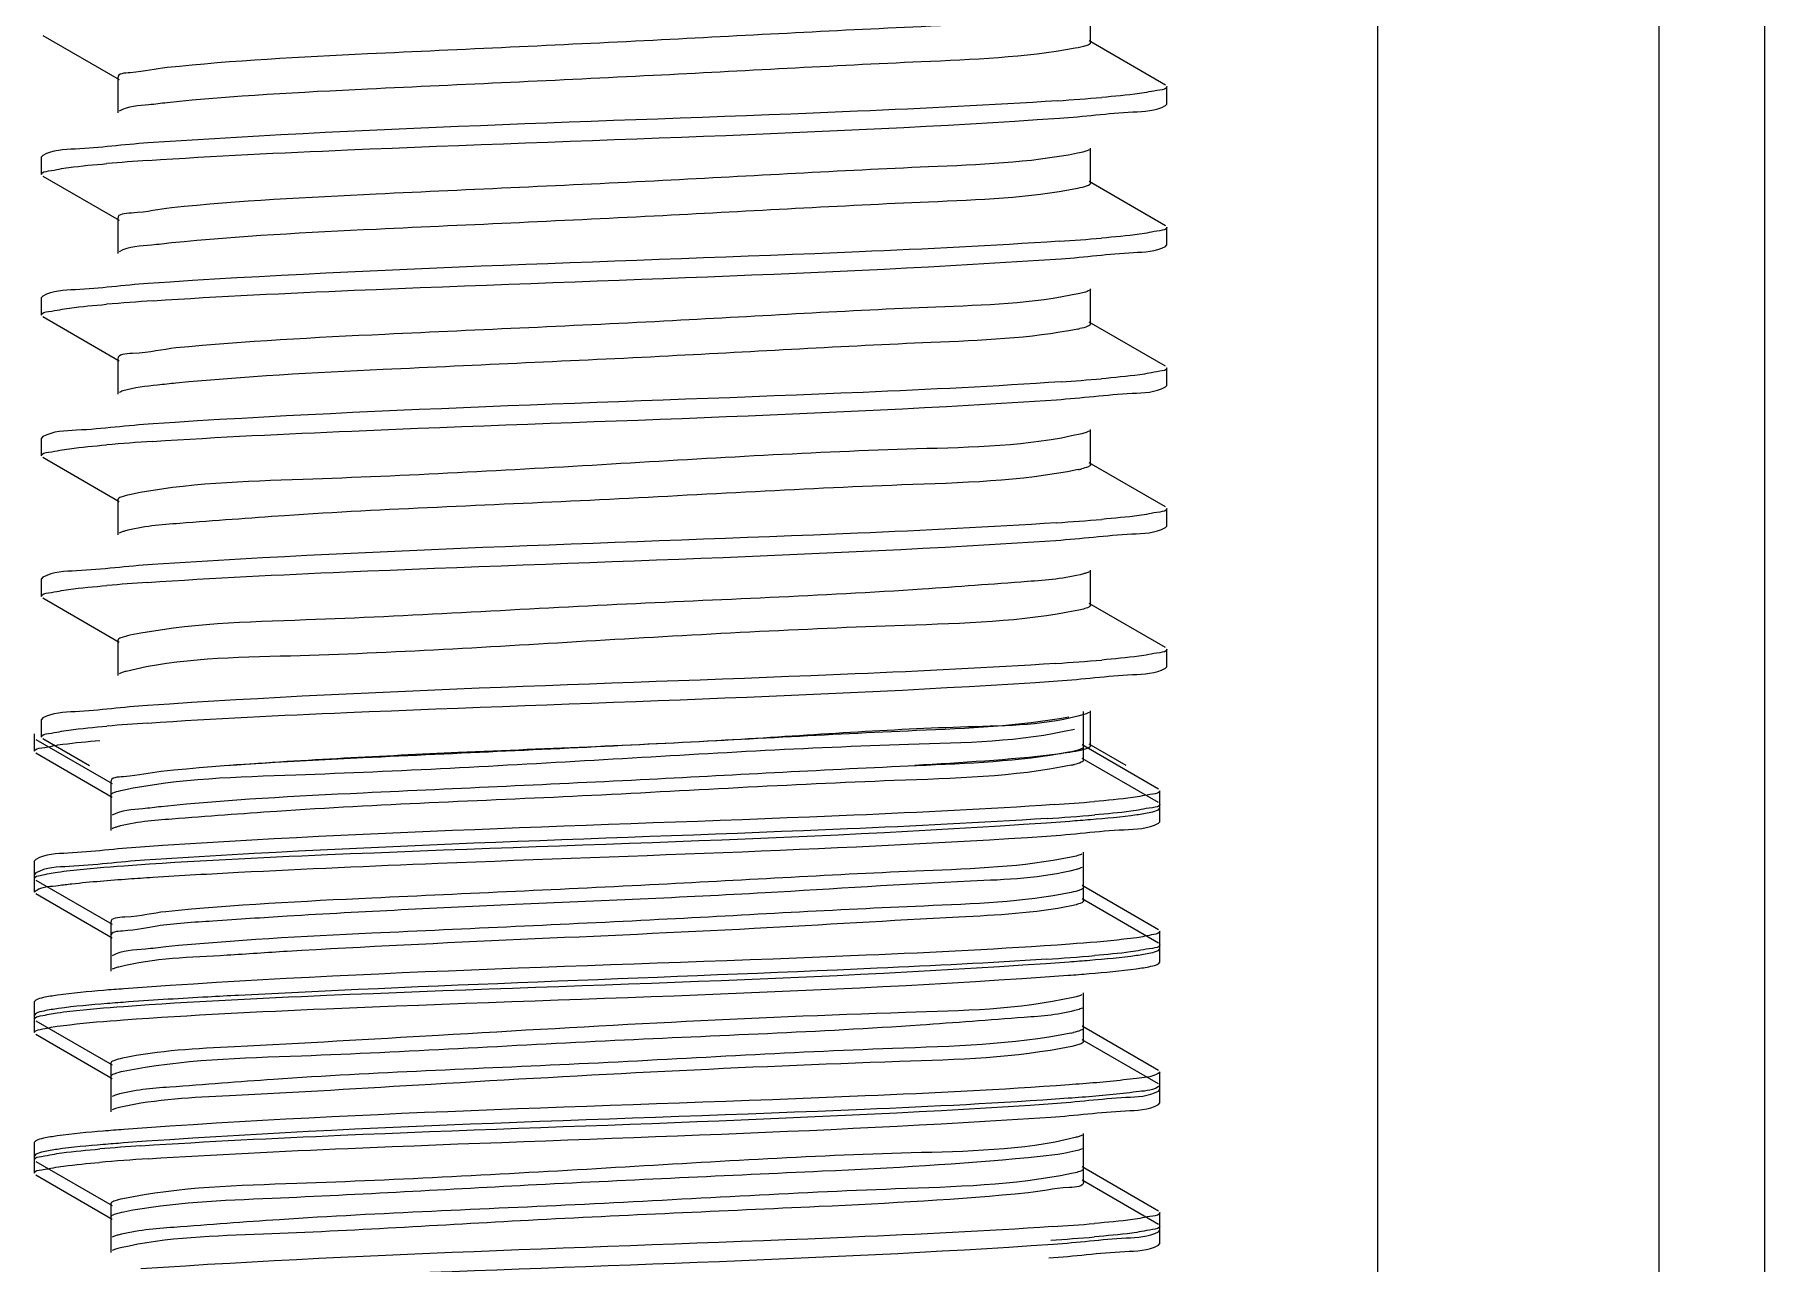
# Model space of a CAD drawing. Extents: x 27938 to 1042331, y -235042 to 1535213.
# Drawn here: x 701828.9 to 702121.8, y 769412.2 to 769620.3 of the extents above; entities that cross this region are included whole.
import ezdxf

# ---------------------------------------------------------------- set-up
doc = ezdxf.new("R2010")
doc.units = 0
doc.header["$LTSCALE"] = 1000
doc.header["$MEASUREMENT"] = 0

msp = doc.modelspace()

# ---------------------------------------------------------------- linework, layer by layer
at = {"linetype": 'Continuous'}
for p, q in [((702056.27, 770483.4), (702056.27, 765742.38)), ((702103.9, 770483.4), (702103.9, 765742.38)), ((702121.76, 770483.4), (702121.76, 765742.38)), ((702007.67, 769618.9), (702007.67, 769624.86)), ((701830.28, 769620.13), (701843.2, 769612.65)), ((702020.33, 769611.72), (702007.41, 769619.21)), ((701842.94, 769612.95), (701842.94, 769607)), ((702020.56, 769608.49), (702020.56, 769611.46)), ((702020.56, 769608.49), (702020.56, 769611.46)), ((702020.33, 769608.23), (702020.56, 769608.49)), ((702007.67, 769595.09), (702007.67, 769601.04)), ((701830.28, 769599.82), (701830.05, 769599.56)), ((701830.05, 769596.58), (701830.05, 769599.56)), ((701830.05, 769596.58), (701830.05, 769599.56)), ((701830.28, 769596.32), (701843.2, 769588.84)), ((702020.33, 769587.91), (702007.41, 769595.39)), ((701842.94, 769589.14), (701842.94, 769583.18)), ((702020.56, 769584.67), (702020.56, 769587.65)), ((702020.56, 769584.67), (702020.56, 769587.65)), ((702020.33, 769584.41), (702020.56, 769584.67)), ((701830.28, 769576), (701830.05, 769575.74)), ((701830.05, 769572.77), (701830.05, 769575.74)), ((701830.05, 769572.77), (701830.05, 769575.74)), ((702007.67, 769571.28), (702007.67, 769577.23)), ((701830.28, 769572.51), (701843.2, 769565.02)), ((702020.33, 769564.1), (702007.41, 769571.58)), ((701842.94, 769565.33), (701842.94, 769559.37)), ((702020.56, 769560.86), (702020.56, 769563.84)), ((702020.56, 769560.86), (702020.56, 769563.84)), ((702020.33, 769560.6), (702020.56, 769560.86)), ((701830.28, 769552.19), (701830.05, 769551.93)), ((701830.05, 769548.95), (701830.05, 769551.93)), ((701830.05, 769548.95), (701830.05, 769551.93)), ((702007.67, 769547.47), (702007.67, 769553.42)), ((701830.28, 769548.69), (701843.2, 769541.21)), ((702020.33, 769540.28), (702007.41, 769547.77)), ((701842.94, 769541.51), (701842.94, 769535.56)), ((702020.56, 769537.05), (702020.56, 769540.02)), ((702020.56, 769537.05), (702020.56, 769540.02)), ((702020.33, 769536.79), (702020.56, 769537.05)), ((701830.28, 769528.38), (701830.05, 769528.12)), ((701830.05, 769525.14), (701830.05, 769528.12)), ((701830.05, 769525.14), (701830.05, 769528.12)), ((702007.67, 769523.65), (702007.67, 769529.61)), ((701830.28, 769524.88), (701843.2, 769517.4)), ((702006.46, 769523), (702005.65, 769522.81)), ((702020.33, 769516.47), (702007.41, 769523.95)), ((701842.94, 769517.7), (701842.94, 769511.75)), ((702020.56, 769513.23), (702020.56, 769516.21)), ((702020.33, 769512.97), (702020.56, 769513.23)), ((701830.28, 769504.57), (701830.05, 769504.3)), ((701830.05, 769501.33), (701830.05, 769504.3)), ((701830.05, 769501.33), (701830.05, 769504.3)), ((702006.48, 769499.7), (702006.48, 769505.65)), ((702007.67, 769499.84), (702007.67, 769505.79)), ((701828.86, 769498.91), (701828.86, 769501.88)), ((701828.86, 769498.91), (701828.86, 769501.88)), ((702006.48, 769497.42), (702006.48, 769503.37)), ((701829.09, 769500.92), (701842.01, 769493.44)), ((701829.09, 769498.64), (701842.01, 769491.16)), ((701830.28, 769501.07), (701838.15, 769496.51)), ((702006.73, 769499.27), (702005.67, 769499)), ((702019.14, 769492.52), (702006.22, 769500)), ((702013.68, 769496.51), (702007.41, 769500.14)), ((702019.14, 769490.24), (702006.22, 769497.72)), ((701841.75, 769493.74), (701841.75, 769487.79)), ((701841.75, 769491.46), (701841.75, 769485.51)), ((702019.37, 769489.28), (702019.37, 769492.25)), ((702019.37, 769487), (702019.37, 769489.98)), ((702019.37, 769487), (702019.37, 769489.98)), ((702019.14, 769489.02), (702019.37, 769489.28)), ((702019.14, 769486.74), (702019.37, 769487)), ((702006.48, 769475.88), (702006.48, 769481.84)), ((701829.09, 769480.61), (701828.86, 769480.35)), ((701828.86, 769477.37), (701828.86, 769480.35)), ((701828.86, 769477.37), (701828.86, 769480.35)), ((701829.09, 769478.33), (701828.86, 769478.07)), ((701828.86, 769475.09), (701828.86, 769478.07)), ((701828.86, 769475.09), (701828.86, 769478.07)), ((702006.48, 769473.6), (702006.48, 769479.56)), ((701829.09, 769477.11), (701842.01, 769469.63)), ((702019.14, 769468.7), (702006.22, 769476.18)), ((701829.09, 769474.83), (701842.01, 769467.35)), ((702005.23, 769472.94), (702004.45, 769472.76)), ((702019.14, 769466.42), (702006.22, 769473.91)), ((701841.75, 769469.93), (701841.75, 769463.98)), ((701841.75, 769467.65), (701841.75, 769461.7)), ((702019.37, 769465.47), (702019.37, 769468.44)), ((702019.37, 769465.47), (702019.37, 769468.44)), ((702019.37, 769463.19), (702019.37, 769466.16)), ((702019.37, 769463.19), (702019.37, 769466.16)), ((702019.14, 769465.2), (702019.37, 769465.47)), ((702019.14, 769462.93), (702019.37, 769463.19)), ((702006.48, 769452.07), (702006.48, 769458.02)), ((701829.09, 769456.8), (701828.86, 769456.54)), ((701828.86, 769453.56), (701828.86, 769456.54)), ((701828.86, 769453.56), (701828.86, 769456.54)), ((701829.09, 769454.52), (701828.86, 769454.26)), ((702006.48, 769449.79), (702006.48, 769455.74)), ((701828.86, 769451.28), (701828.86, 769454.26)), ((701828.86, 769451.28), (701828.86, 769454.26)), ((701829.09, 769453.3), (701842.01, 769445.82)), ((702019.14, 769444.89), (702006.22, 769452.37)), ((701829.09, 769451.02), (701842.01, 769443.54)), ((702005.5, 769449.21), (702004.48, 769448.96)), ((702019.14, 769442.61), (702006.22, 769450.09)), ((701841.75, 769446.12), (701841.75, 769440.16)), ((701841.75, 769443.84), (701841.75, 769437.89)), ((702019.37, 769441.65), (702019.37, 769444.63)), ((702019.37, 769441.65), (702019.37, 769444.63)), ((702019.14, 769441.39), (702019.37, 769441.65)), ((702019.37, 769439.37), (702019.37, 769442.35)), ((702019.37, 769439.37), (702019.37, 769442.35)), ((702019.14, 769439.11), (702019.37, 769439.37)), ((702006.48, 769428.26), (702006.48, 769434.21)), ((701829.09, 769432.98), (701828.86, 769432.72)), ((701828.86, 769429.75), (701828.86, 769432.72)), ((701828.86, 769429.75), (701828.86, 769432.72)), ((702006.48, 769425.98), (702006.48, 769431.93)), ((701829.09, 769430.7), (701828.86, 769430.44)), ((701828.86, 769427.47), (701828.86, 769430.44)), ((701828.86, 769427.47), (701828.86, 769430.44)), ((701829.09, 769429.49), (701842.01, 769422)), ((702019.14, 769421.08), (702006.22, 769428.56)), ((701829.09, 769427.21), (701842.01, 769419.72)), ((702005.07, 769427.56), (702004.42, 769427.41)), ((702019.14, 769418.8), (702006.22, 769426.28)), ((701841.75, 769422.3), (701841.75, 769416.35)), ((701841.75, 769420.03), (701841.75, 769414.07)), ((702019.37, 769417.84), (702019.37, 769420.82)), ((702019.14, 769417.58), (702019.37, 769417.84)), ((702019.37, 769415.56), (702019.37, 769418.54)), ((702019.37, 769415.56), (702019.37, 769418.54)), ((702019.14, 769415.3), (702019.37, 769415.56))]:
    msp.add_line(p, q, dxfattribs=at)
for centre, radius, start, end in [((701974.64, 770024.76), 416.6, 273.7824, 274.8062), ((701875.45, 769189.68), 410.18, 93.8281, 94.8033), ((701974.97, 769996.79), 412.43, 273.8103, 274.8058), ((701876.55, 769152.1), 423.99, 93.7358, 94.8048), ((702001.49, 769590.29), 20.28, 281.4289, 282.338), ((701975.32, 769968.69), 408.13, 273.8417, 274.8037), ((701876.44, 769129.69), 422.59, 93.7444, 94.8051), ((702002.13, 769563.52), 17.26, 281.5727, 283.5086), ((701974.35, 769957.05), 420.34, 273.7577, 274.8062), ((701875.33, 769119.82), 408.6, 93.8386, 94.8036), ((701974.22, 769934.88), 421.99, 273.7478, 274.8056), ((701875.43, 769094.75), 409.86, 93.8302, 94.8034), ((702000.86, 769513.86), 17.65, 281.5584, 283.3366), ((701974.14, 769897.03), 408.05, 273.842, 274.8039), ((701972.55, 769914.82), 428.18, 273.7147, 274.7998), ((701972.41, 769892.72), 429.9, 273.7049, 274.7979), ((702000.51, 769470.14), 19.31, 281.4817, 282.6766), ((701874.26, 769022.85), 410.18, 93.8281, 94.8033), ((701875.89, 769000.02), 430.8, 93.6991, 94.7988), ((701973.38, 769832.84), 417.61, 273.7817, 274.8013), ((701973.81, 769829.62), 412.1, 273.8126, 274.8057)]:
    msp.add_arc(centre, radius, start, end, dxfattribs=at)
for points, knots in [([(702005.07, 769623.9), (701996.49, 769622.32), (701972.53, 769621.41), (701932.64, 769619.14), (701890.04, 769617.25), (701862.58, 769615.86), (701851.29, 769614.67)], [0, 0, 0, 0, 0.169916, 0.464788, 0.779028, 1, 1, 1, 1]), ([(702007.66, 769618.9), (702007.66, 769618.63), (702006.47, 769618.24), (702005.72, 769618.07), (702005.07, 769617.95)], [0, 0, 0, 0, 0.287813, 1, 1, 1, 1]), ([(702005.07, 769617.95), (701996.49, 769616.36), (701972.53, 769615.46), (701932.64, 769613.18), (701890.04, 769611.3), (701862.58, 769609.9), (701851.29, 769608.72)], [0, 0, 0, 0, 0.169916, 0.464788, 0.779028, 1, 1, 1, 1]), ([(701851.29, 769614.67), (701849.2, 769614.45), (701847.23, 769613.83), (701842.94, 769613.71), (701842.94, 769612.95)], [0, 0, 0, 0, 0.733736, 1, 1, 1, 1]), ([(702020.56, 769611.46), (702020.56, 769611.03), (702018.25, 769610.74), (702017.09, 769610.43), (702015.93, 769610.28)], [0, 0, 0, 0, 0.271384, 1, 1, 1, 1]), ([(701851.29, 769608.72), (701850.27, 769608.61), (701847.59, 769608.22), (701844.69, 769608.16), (701843.2, 769607.3)], [0, 0, 0, 0, 0.373853, 1, 1, 1, 1]), ([(702002.12, 769609.07), (701990.83, 769608.3), (701939.47, 769605.84), (701888.05, 769604.64), (701848.05, 769601.92)], [0, 0, 0, 0, 0.220263, 1, 1, 1, 1]), ([(702002.38, 769606.11), (702006.54, 769606.39), (702012.36, 769607.19), (702018.71, 769607.3), (702020.33, 769608.23)], [0, 0, 0, 0, 0.690508, 1, 1, 1, 1]), ([(701848.07, 769598.95), (701859.32, 769599.71), (701910.76, 769602.19), (701962.26, 769603.39), (702002.38, 769606.11)], [0, 0, 0, 0, 0.219081, 1, 1, 1, 1]), ([(701848.05, 769601.92), (701843.94, 769601.64), (701838.17, 769600.85), (701831.88, 769600.74), (701830.28, 769599.82)], [0, 0, 0, 0, 0.690323, 1, 1, 1, 1]), ([(702005.46, 769600.17), (701997.18, 769598.51), (701973.61, 769597.71), (701934.1, 769595.36), (701891.32, 769593.52), (701863.56, 769592.1), (701852.03, 769590.94)], [0, 0, 0, 0, 0.164798, 0.457724, 0.773903, 1, 1, 1, 1]), ([(702007.4, 769600.74), (702007.18, 769600.61), (702006.53, 769600.4), (702005.87, 769600.25), (702005.46, 769600.17)], [0, 0, 0, 0, 0.388853, 1, 1, 1, 1]), ([(701830.05, 769596.58), (701830.05, 769597.01), (701832.34, 769597.3), (701833.5, 769597.61), (701834.66, 769597.76)], [0, 0, 0, 0, 0.271489, 1, 1, 1, 1]), ([(702007.66, 769595.09), (702007.66, 769594.86), (702006.67, 769594.47), (702006.02, 769594.32), (702005.46, 769594.21)], [0, 0, 0, 0, 0.292777, 1, 1, 1, 1]), ([(702005.46, 769594.21), (701997.18, 769592.55), (701973.61, 769591.76), (701934.1, 769589.41), (701891.32, 769587.56), (701863.56, 769586.14), (701852.03, 769584.98)], [0, 0, 0, 0, 0.164798, 0.457724, 0.773903, 1, 1, 1, 1]), ([(701852.03, 769590.94), (701849.76, 769590.71), (701847.63, 769590.02), (701842.94, 769589.96), (701842.95, 769589.14)], [0, 0, 0, 0, 0.734506, 1, 1, 1, 1]), ([(702020.56, 769587.65), (702020.56, 769587.22), (702018.28, 769586.93), (702017.12, 769586.62), (702015.97, 769586.47)], [0, 0, 0, 0, 0.271538, 1, 1, 1, 1]), ([(701852.03, 769584.98), (701850.91, 769584.87), (701848, 769584.45), (701844.82, 769584.42), (701843.2, 769583.49)], [0, 0, 0, 0, 0.375724, 1, 1, 1, 1]), ([(702002.38, 769585.27), (701991.1, 769584.51), (701939.66, 769582.03), (701888.16, 769580.84), (701848.07, 769578.11)], [0, 0, 0, 0, 0.219643, 1, 1, 1, 1]), ([(702002.66, 769582.31), (702006.75, 769582.59), (702012.49, 769583.38), (702018.73, 769583.5), (702020.33, 769584.41)], [0, 0, 0, 0, 0.690201, 1, 1, 1, 1]), ([(701848.92, 769575.19), (701860.26, 769575.95), (701911.5, 769578.4), (701962.81, 769579.6), (702002.66, 769582.31)], [0, 0, 0, 0, 0.221375, 1, 1, 1, 1]), ([(701848.07, 769578.11), (701843.95, 769577.83), (701838.18, 769577.03), (701831.89, 769576.93), (701830.28, 769576)], [0, 0, 0, 0, 0.690341, 1, 1, 1, 1]), ([(702005.83, 769576.43), (701997.86, 769574.68), (701974.67, 769574.03), (701935.55, 769571.58), (701892.61, 769569.78), (701864.56, 769568.34), (701852.8, 769567.2)], [0, 0, 0, 0, 0.159658, 0.450626, 0.768754, 1, 1, 1, 1]), ([(702007.4, 769576.93), (702007.21, 769576.82), (702006.69, 769576.63), (702006.15, 769576.5), (702005.83, 769576.43)], [0, 0, 0, 0, 0.39781, 1, 1, 1, 1]), ([(701830.05, 769572.77), (701830.05, 769573.21), (701832.41, 769573.49), (701833.59, 769573.81), (701834.78, 769573.97)], [0, 0, 0, 0, 0.271035, 1, 1, 1, 1]), ([(702005.51, 769570.41), (701997.36, 769568.76), (701974.08, 769567.98), (701934.94, 769565.63), (701892.27, 769563.81), (701864.46, 769562.38), (701852.8, 769561.25)], [0, 0, 0, 0, 0.163103, 0.454144, 0.77037, 1, 1, 1, 1]), ([(702007.66, 769571.28), (702007.66, 769571.08), (702006.86, 769570.71), (702006.3, 769570.58), (702005.83, 769570.48)], [0, 0, 0, 0, 0.298854, 1, 1, 1, 1]), ([(701852.8, 769567.2), (701850.34, 769566.96), (701848.04, 769566.2), (701842.94, 769566.22), (701842.95, 769565.33)], [0, 0, 0, 0, 0.735116, 1, 1, 1, 1]), ([(702020.56, 769563.84), (702020.56, 769563.41), (702018.28, 769563.12), (702017.13, 769562.81), (702015.98, 769562.66)], [0, 0, 0, 0, 0.271601, 1, 1, 1, 1]), ([(701843.82, 769559.93), (701843.7, 769559.89), (701843.49, 769559.82), (701843.29, 769559.72), (701843.2, 769559.67)], [0, 0, 0, 0, 0.563324, 1, 1, 1, 1]), ([(701852.8, 769561.25), (701851.76, 769561.14), (701848.76, 769560.8), (701845.71, 769560.52), (701843.82, 769559.93)], [0, 0, 0, 0, 0.345444, 1, 1, 1, 1]), ([(702002.66, 769561.48), (701991.5, 769560.71), (701940.25, 769558.24), (701888.95, 769557.02), (701848.92, 769554.36)], [0, 0, 0, 0, 0.2181, 1, 1, 1, 1]), ([(702001.89, 769558.45), (702006.16, 769558.73), (702012.14, 769559.56), (702018.67, 769559.65), (702020.33, 769560.6)], [0, 0, 0, 0, 0.690998, 1, 1, 1, 1]), ([(701848.84, 769551.38), (701860.07, 769552.12), (701911.09, 769554.57), (701962.17, 769555.79), (702001.89, 769558.45)], [0, 0, 0, 0, 0.220392, 1, 1, 1, 1]), ([(701848.92, 769554.36), (701844.6, 769554.07), (701838.56, 769553.23), (701831.96, 769553.15), (701830.28, 769552.19)], [0, 0, 0, 0, 0.691204, 1, 1, 1, 1]), ([(702006.16, 769552.69), (701997.06, 769550.49), (701970.18, 769550.18), (701926.37, 769547.45), (701882.01, 769545), (701854.58, 769544.37), (701844.95, 769542.35)], [0, 0, 0, 0, 0.173919, 0.493974, 0.817428, 1, 1, 1, 1]), ([(702007.4, 769553.12), (702007.25, 769553.03), (702006.84, 769552.87), (702006.41, 769552.75), (702006.16, 769552.69)], [0, 0, 0, 0, 0.408003, 1, 1, 1, 1]), ([(701830.05, 769548.95), (701830.05, 769549.4), (701832.4, 769549.68), (701833.58, 769550), (701834.76, 769550.15)], [0, 0, 0, 0, 0.271101, 1, 1, 1, 1]), ([(702005.59, 769546.61), (701995.79, 769544.59), (701967.98, 769543.99), (701923.31, 769541.18), (701882.44, 769539.75), (701856.25, 769537.69), (701847.11, 769537.03), (701844.08, 769536.19)], [0, 0, 0, 0, 0.185394, 0.511906, 0.831666, 0.941677, 1, 1, 1, 1]), ([(702007.66, 769547.47), (702007.66, 769547.29), (702007.03, 769546.95), (702006.54, 769546.83), (702006.16, 769546.74)], [0, 0, 0, 0, 0.306365, 1, 1, 1, 1]), ([(701844.95, 769542.35), (701844.44, 769542.24), (701843.84, 769542.11), (701842.95, 769541.73), (701842.95, 769541.51)], [0, 0, 0, 0, 0.705027, 1, 1, 1, 1]), ([(702020.56, 769540.02), (702020.56, 769539.59), (702018.23, 769539.3), (702017.06, 769538.98), (702015.89, 769538.83)], [0, 0, 0, 0, 0.271246, 1, 1, 1, 1]), ([(702001.89, 769537.61), (701990.68, 769536.86), (701939.67, 769534.41), (701888.59, 769533.19), (701848.84, 769530.54)], [0, 0, 0, 0, 0.219978, 1, 1, 1, 1]), ([(702001.8, 769534.63), (702006.09, 769534.91), (702012.1, 769535.75), (702018.66, 769535.83), (702020.33, 769536.79)], [0, 0, 0, 0, 0.691085, 1, 1, 1, 1]), ([(701844.08, 769536.19), (701843.91, 769536.14), (701843.61, 769536.05), (701843.32, 769535.93), (701843.2, 769535.86)], [0, 0, 0, 0, 0.577171, 1, 1, 1, 1]), ([(701847.97, 769527.5), (701859.15, 769528.27), (701910.43, 769530.74), (701961.76, 769531.96), (702001.8, 769534.63)], [0, 0, 0, 0, 0.218278, 1, 1, 1, 1]), ([(701848.84, 769530.54), (701844.54, 769530.25), (701838.52, 769529.42), (701831.95, 769529.34), (701830.28, 769528.38)], [0, 0, 0, 0, 0.691128, 1, 1, 1, 1]), ([(702006.46, 769528.96), (702003.38, 769528.13), (701994.2, 769527.46), (701967.95, 769525.42), (701927.09, 769523.97), (701882.5, 769521.17), (701854.76, 769520.57), (701845, 769518.55)], [0, 0, 0, 0, 0.059025, 0.169477, 0.489312, 0.815208, 1, 1, 1, 1]), ([(702007.4, 769529.3), (702007.28, 769529.23), (702006.97, 769529.1), (702006.65, 769529.01), (702006.46, 769528.96)], [0, 0, 0, 0, 0.419644, 1, 1, 1, 1]), ([(701830.05, 769525.14), (701830.05, 769525.57), (701832.33, 769525.86), (701833.48, 769526.17), (701834.63, 769526.32)], [0, 0, 0, 0, 0.271575, 1, 1, 1, 1]), ([(702005.65, 769522.81), (701995.99, 769520.8), (701968.49, 769520.16), (701924.04, 769517.72), (701880.26, 769514.94), (701853.41, 769514.7), (701844.37, 769512.45)], [0, 0, 0, 0, 0.183095, 0.50716, 0.827184, 1, 1, 1, 1]), ([(702007.66, 769523.65), (702007.66, 769523.51), (702007.17, 769523.19), (702006.77, 769523.09), (702006.46, 769523)], [0, 0, 0, 0, 0.315715, 1, 1, 1, 1]), ([(701845, 769518.55), (701844.48, 769518.44), (701843.86, 769518.3), (701842.95, 769517.92), (701842.95, 769517.7)], [0, 0, 0, 0, 0.705588, 1, 1, 1, 1]), ([(702020.56, 769516.21), (702020.56, 769515.77), (702018.22, 769515.49), (702017.04, 769515.17), (702015.86, 769515.02)], [0, 0, 0, 0, 0.271149, 1, 1, 1, 1]), ([(702001.8, 769513.79), (701990.48, 769513.04), (701939.2, 769510.58), (701887.86, 769509.39), (701847.97, 769506.67)], [0, 0, 0, 0, 0.221088, 1, 1, 1, 1]), ([(701844.37, 769512.45), (701844.14, 769512.4), (701843.74, 769512.28), (701843.35, 769512.13), (701843.21, 769512.05)], [0, 0, 0, 0, 0.589215, 1, 1, 1, 1]), ([(701848.05, 769503.7), (701859.27, 769504.46), (701910.63, 769506.93), (701962.04, 769508.14), (702002.12, 769510.84)], [0, 0, 0, 0, 0.218769, 1, 1, 1, 1]), ([(702002.12, 769510.84), (702006.33, 769511.12), (702012.24, 769511.94), (702018.69, 769512.03), (702020.33, 769512.97)], [0, 0, 0, 0, 0.690779, 1, 1, 1, 1]), ([(701847.97, 769506.67), (701843.88, 769506.39), (701838.14, 769505.59), (701831.88, 769505.48), (701830.28, 769504.57)], [0, 0, 0, 0, 0.690244, 1, 1, 1, 1]), ([(702004, 769504.72), (701995.51, 769503.11), (701971.67, 769502.24), (701931.9, 769499.94), (701889.24, 769498.07), (701861.68, 769496.66), (701850.32, 769495.49)], [0, 0, 0, 0, 0.168355, 0.462634, 0.777465, 1, 1, 1, 1]), ([(702006.73, 769505.22), (702000.37, 769503.28), (701980.15, 769503.16), (701945.02, 769500.44), (701903.23, 769498.91), (701874.77, 769497.44), (701861.87, 769496.51)], [0, 0, 0, 0, 0.137438, 0.410761, 0.732679, 1, 1, 1, 1]), ([(702007.41, 769505.49), (702007.31, 769505.44), (702007.09, 769505.34), (702006.86, 769505.26), (702006.73, 769505.22)], [0, 0, 0, 0, 0.433013, 1, 1, 1, 1]), ([(701830.05, 769501.33), (701830.05, 769501.76), (701832.34, 769502.05), (701833.5, 769502.36), (701834.65, 769502.51)], [0, 0, 0, 0, 0.271506, 1, 1, 1, 1]), ([(702004.93, 769502.63), (701995.79, 769500.46), (701968.89, 769500.11), (701925.07, 769497.41), (701880.76, 769494.95), (701853.37, 769494.31), (701843.76, 769492.3)], [0, 0, 0, 0, 0.174525, 0.494592, 0.817709, 1, 1, 1, 1]), ([(701828.86, 769498.91), (701828.86, 769499.35), (701831.25, 769499.63), (701832.44, 769499.96), (701833.64, 769500.11)], [0, 0, 0, 0, 0.270914, 1, 1, 1, 1]), ([(702004, 769498.76), (701995.51, 769497.16), (701971.67, 769496.28), (701931.9, 769493.99), (701889.24, 769492.12), (701861.68, 769490.71), (701850.32, 769489.53)], [0, 0, 0, 0, 0.168355, 0.462634, 0.777465, 1, 1, 1, 1]), ([(702005.67, 769499), (702004.34, 769498.72), (701995.11, 769497.5), (701985.81, 769496.99), (701977.89, 769496.51)], [0, 0, 0, 0, 0.146271, 1, 1, 1, 1]), ([(702006.48, 769499.7), (702006.47, 769499.44), (702005.34, 769499.05), (702004.63, 769498.88), (702004, 769498.76)], [0, 0, 0, 0, 0.289227, 1, 1, 1, 1]), ([(702007.66, 769499.84), (702007.66, 769499.72), (702007.3, 769499.44), (702006.97, 769499.34), (702006.73, 769499.27)], [0, 0, 0, 0, 0.327438, 1, 1, 1, 1]), ([(701850.32, 769495.49), (701848.18, 769495.27), (701846.16, 769494.62), (701841.75, 769494.52), (701841.76, 769493.74)], [0, 0, 0, 0, 0.733984, 1, 1, 1, 1]), ([(702004.39, 769496.56), (701994.57, 769494.54), (701966.72, 769493.93), (701922.01, 769491.13), (701881.12, 769489.7), (701854.97, 769487.63), (701845.86, 769486.98), (701842.85, 769486.13)], [0, 0, 0, 0, 0.185736, 0.512591, 0.832304, 0.942068, 1, 1, 1, 1]), ([(702006.47, 769497.42), (702006.47, 769497.24), (702005.81, 769496.89), (702005.32, 769496.77), (702004.93, 769496.68)], [0, 0, 0, 0, 0.305231, 1, 1, 1, 1]), ([(701843.76, 769492.3), (701843.25, 769492.2), (701842.65, 769492.06), (701841.76, 769491.68), (701841.76, 769491.46)], [0, 0, 0, 0, 0.704981, 1, 1, 1, 1]), ([(702001.48, 769489.89), (701990.2, 769489.12), (701938.63, 769486.64), (701887, 769485.45), (701846.78, 769482.71)], [0, 0, 0, 0, 0.219056, 1, 1, 1, 1]), ([(702019.37, 769489.98), (702019.37, 769489.52), (702016.94, 769489.25), (702015.72, 769488.91), (702014.5, 769488.76)], [0, 0, 0, 0, 0.270633, 1, 1, 1, 1]), ([(702019.37, 769492.25), (702019.37, 769491.82), (702017.1, 769491.54), (702015.95, 769491.23), (702014.8, 769491.08)], [0, 0, 0, 0, 0.271618, 1, 1, 1, 1]), ([(701850.32, 769489.53), (701849.27, 769489.43), (701846.53, 769489.02), (701843.54, 769488.98), (701842.01, 769488.09)], [0, 0, 0, 0, 0.374443, 1, 1, 1, 1]), ([(701844, 769479.54), (701855.47, 769480.38), (701908.85, 769482.98), (701962.32, 769484.04), (702004.15, 769487.11)], [0, 0, 0, 0, 0.215167, 1, 1, 1, 1]), ([(702000.29, 769487.54), (701989.04, 769486.79), (701938.09, 769484.35), (701887.09, 769483.13), (701847.46, 769480.48)], [0, 0, 0, 0, 0.221096, 1, 1, 1, 1]), ([(702000.19, 769484.55), (702004.58, 769484.84), (702010.73, 769485.69), (702017.44, 769485.76), (702019.14, 769486.74)], [0, 0, 0, 0, 0.691433, 1, 1, 1, 1]), ([(702004.15, 769487.11), (702005.32, 769487.19), (702009.1, 769487.49), (702012.88, 769487.83), (702015.48, 769488.19)], [0, 0, 0, 0, 0.307404, 1, 1, 1, 1]), ([(702015.48, 769488.19), (702016.28, 769488.3), (702017.5, 769488.52), (702018.75, 769488.79), (702019.14, 769489.02)], [0, 0, 0, 0, 0.643343, 1, 1, 1, 1]), ([(701842.85, 769486.13), (701842.69, 769486.08), (701842.4, 769485.99), (701842.13, 769485.88), (701842.02, 769485.81)], [0, 0, 0, 0, 0.575377, 1, 1, 1, 1]), ([(701863.4, 769478.43), (701874.65, 769479.01), (701920.25, 769481.03), (701965.89, 769482.28), (702000.19, 769484.55)], [0, 0, 0, 0, 0.246725, 1, 1, 1, 1]), ([(701846.78, 769482.71), (701842.69, 769482.43), (701836.95, 769481.64), (701830.69, 769481.53), (701829.09, 769480.61)], [0, 0, 0, 0, 0.69024, 1, 1, 1, 1]), ([(702004.39, 769480.98), (701996.2, 769479.3), (701972.75, 769478.54), (701933.35, 769476.17), (701890.53, 769474.33), (701862.67, 769472.91), (701851.07, 769471.75)], [0, 0, 0, 0, 0.163231, 0.45556, 0.772333, 1, 1, 1, 1]), ([(702006.21, 769481.54), (702006, 769481.41), (702005.39, 769481.2), (702004.77, 769481.06), (702004.39, 769480.98)], [0, 0, 0, 0, 0.391472, 1, 1, 1, 1]), ([(701828.86, 769477.37), (701828.86, 769477.74), (701830.76, 769478.06), (701831.75, 769478.32), (701832.72, 769478.45)], [0, 0, 0, 0, 0.274518, 1, 1, 1, 1]), ([(701847.46, 769480.48), (701843.2, 769480.19), (701837.25, 769479.37), (701830.75, 769479.28), (701829.09, 769478.33)], [0, 0, 0, 0, 0.690899, 1, 1, 1, 1]), ([(701832.72, 769478.45), (701833.44, 769478.56), (701837.19, 769479.01), (701840.95, 769479.31), (701844, 769479.54)], [0, 0, 0, 0, 0.191294, 1, 1, 1, 1]), ([(701844.78, 769477.32), (701846.14, 769477.41), (701852.35, 769477.83), (701858.55, 769478.18), (701863.4, 769478.43)], [0, 0, 0, 0, 0.219258, 1, 1, 1, 1]), ([(702005.23, 769478.9), (701999.42, 769477.36), (701981.63, 769476.84), (701950.1, 769474.6), (701911.46, 769473.09), (701884.49, 769471.75), (701871.62, 769470.99)], [0, 0, 0, 0, 0.134666, 0.394603, 0.711038, 1, 1, 1, 1]), ([(702006.22, 769479.26), (702006.09, 769479.18), (702005.76, 769479.05), (702005.43, 769478.95), (702005.23, 769478.9)], [0, 0, 0, 0, 0.417945, 1, 1, 1, 1]), ([(701828.86, 769475.09), (701828.86, 769475.22), (701830.32, 769476.12), (701831.64, 769476.03), (701832.93, 769476.2)], [0, 0, 0, 0, 0.088423, 1, 1, 1, 1]), ([(701832.93, 769476.2), (701833.68, 769476.31), (701837.62, 769476.78), (701841.58, 769477.09), (701844.78, 769477.32)], [0, 0, 0, 0, 0.191301, 1, 1, 1, 1]), ([(702004.39, 769475.03), (701996.2, 769473.34), (701972.75, 769472.59), (701933.35, 769470.21), (701890.53, 769468.38), (701862.67, 769466.95), (701851.07, 769465.8)], [0, 0, 0, 0, 0.163231, 0.45556, 0.772333, 1, 1, 1, 1]), ([(702006.48, 769475.88), (702006.47, 769475.66), (702005.54, 769475.28), (702004.92, 769475.14), (702004.39, 769475.03)], [0, 0, 0, 0, 0.294502, 1, 1, 1, 1]), ([(702004.45, 769472.76), (701998.19, 769471.46), (701980.15, 769470.63), (701935.95, 769467.88), (701897.96, 769466.61), (701871.62, 769465.03)], [0, 0, 0, 0, 0.144135, 0.405017, 1, 1, 1, 1]), ([(702006.47, 769473.6), (702006.47, 769473.45), (702005.97, 769473.14), (702005.55, 769473.03), (702005.23, 769472.94)], [0, 0, 0, 0, 0.314301, 1, 1, 1, 1]), ([(701851.07, 769471.75), (701848.75, 769471.52), (701846.56, 769470.81), (701841.75, 769470.77), (701841.76, 769469.93)], [0, 0, 0, 0, 0.734699, 1, 1, 1, 1]), ([(701871.62, 769470.99), (701867.43, 769470.74), (701860.29, 769470.2), (701850.32, 769469.64), (701845.72, 769468.54), (701841.76, 769468.37), (701841.76, 769467.65)], [0, 0, 0, 0, 0.417623, 0.73271, 0.928797, 1, 1, 1, 1]), ([(702004.15, 769466.27), (701992.67, 769465.43), (701939.28, 769462.82), (701885.81, 769461.78), (701844, 769458.7)], [0, 0, 0, 0, 0.215475, 1, 1, 1, 1]), ([(702015.48, 769467.36), (702014.76, 769467.25), (702010.99, 769466.79), (702007.21, 769466.49), (702004.15, 769466.27)], [0, 0, 0, 0, 0.191409, 1, 1, 1, 1]), ([(702019.37, 769466.16), (702019.37, 769465.7), (702016.91, 769465.43), (702015.68, 769465.09), (702014.45, 769464.94)], [0, 0, 0, 0, 0.270505, 1, 1, 1, 1]), ([(702019.37, 769468.44), (702019.37, 769468.07), (702017.46, 769467.75), (702016.46, 769467.49), (702015.48, 769467.36)], [0, 0, 0, 0, 0.274374, 1, 1, 1, 1]), ([(701851.07, 769465.8), (701849.93, 769465.68), (701846.93, 769465.25), (701843.67, 769465.24), (701842.01, 769464.28)], [0, 0, 0, 0, 0.376256, 1, 1, 1, 1]), ([(701871.62, 769465.03), (701868.23, 769464.83), (701858.74, 769464.09), (701849.09, 769463.89), (701843.14, 769462.39)], [0, 0, 0, 0, 0.356375, 1, 1, 1, 1]), ([(701843.95, 769455.72), (701855.4, 769456.56), (701908.76, 769459.17), (701962.19, 769460.23), (702004.02, 769463.28)], [0, 0, 0, 0, 0.214881, 1, 1, 1, 1]), ([(702000.19, 769463.72), (701990.65, 769463.08), (701945.05, 769460.85), (701899.43, 769459.45), (701863.4, 769457.59)], [0, 0, 0, 0, 0.209609, 1, 1, 1, 1]), ([(702004.02, 769463.28), (702005.19, 769463.37), (702009, 769463.67), (702012.82, 769464.01), (702015.44, 769464.37)], [0, 0, 0, 0, 0.307307, 1, 1, 1, 1]), ([(702015.44, 769464.37), (702016.25, 769464.49), (702017.48, 769464.7), (702018.75, 769464.98), (702019.14, 769465.2)], [0, 0, 0, 0, 0.643758, 1, 1, 1, 1]), ([(701843.14, 769462.39), (701842.91, 769462.34), (701842.53, 769462.23), (701842.16, 769462.08), (701842.02, 769462)], [0, 0, 0, 0, 0.58755, 1, 1, 1, 1]), ([(701843.91, 769453.44), (701855.34, 769454.28), (701908.67, 769456.88), (701962.08, 769457.95), (702003.89, 769461)], [0, 0, 0, 0, 0.21463, 1, 1, 1, 1]), ([(702003.89, 769461), (702005.07, 769461.08), (702008.92, 769461.38), (702012.76, 769461.72), (702015.41, 769462.09)], [0, 0, 0, 0, 0.307278, 1, 1, 1, 1]), ([(702015.41, 769462.09), (702016.22, 769462.2), (702017.47, 769462.42), (702018.75, 769462.7), (702019.14, 769462.93)], [0, 0, 0, 0, 0.644096, 1, 1, 1, 1]), ([(701832.72, 769457.62), (701831.93, 769457.51), (701830.72, 769457.29), (701829.48, 769457.02), (701829.09, 769456.8)], [0, 0, 0, 0, 0.643047, 1, 1, 1, 1]), ([(701844, 769458.7), (701842.84, 769458.62), (701839.08, 769458.32), (701835.31, 769457.98), (701832.72, 769457.62)], [0, 0, 0, 0, 0.307527, 1, 1, 1, 1]), ([(701863.4, 769457.59), (701861.67, 769457.5), (701855.46, 769457.17), (701849.25, 769456.8), (701844.78, 769456.48)], [0, 0, 0, 0, 0.279122, 1, 1, 1, 1]), ([(702006.21, 769457.72), (702006.04, 769457.62), (702005.55, 769457.44), (702005.05, 769457.31), (702004.74, 769457.24)], [0, 0, 0, 0, 0.400787, 1, 1, 1, 1]), ([(701828.86, 769453.56), (701828.86, 769453.93), (701830.75, 769454.25), (701831.74, 769454.5), (701832.71, 769454.64)], [0, 0, 0, 0, 0.274578, 1, 1, 1, 1]), ([(701832.93, 769455.37), (701832.09, 769455.25), (701830.81, 769455.03), (701829.5, 769454.75), (701829.09, 769454.52)], [0, 0, 0, 0, 0.645001, 1, 1, 1, 1]), ([(701832.71, 769454.64), (701833.42, 769454.74), (701837.16, 769455.2), (701840.91, 769455.5), (701843.95, 769455.72)], [0, 0, 0, 0, 0.191288, 1, 1, 1, 1]), ([(701844.78, 769456.48), (701843.56, 769456.39), (701839.61, 769456.09), (701835.65, 769455.74), (701832.93, 769455.37)], [0, 0, 0, 0, 0.307563, 1, 1, 1, 1]), ([(702004.74, 769457.24), (701995.46, 769455.15), (701959.29, 769454.43), (701912.08, 769451.68), (701867.94, 769449.1), (701849.97, 769448.26), (701843.75, 769446.95)], [0, 0, 0, 0, 0.176934, 0.667357, 0.8818, 1, 1, 1, 1]), ([(702005.5, 769455.16), (702002.57, 769454.28), (701993.55, 769453.67), (701967.53, 769451.56), (701926.6, 769450.15), (701881.75, 769447.34), (701853.77, 769446.72), (701843.87, 769444.7)], [0, 0, 0, 0, 0.056631, 0.165562, 0.48509, 0.813078, 1, 1, 1, 1]), ([(702006.22, 769455.44), (702006.12, 769455.39), (702005.88, 769455.28), (702005.64, 769455.2), (702005.5, 769455.16)], [0, 0, 0, 0, 0.430757, 1, 1, 1, 1]), ([(701828.86, 769451.28), (701828.86, 769451.65), (701830.74, 769451.97), (701831.74, 769452.22), (701832.7, 769452.36)], [0, 0, 0, 0, 0.274628, 1, 1, 1, 1]), ([(701832.7, 769452.36), (701833.41, 769452.46), (701837.14, 769452.92), (701840.88, 769453.22), (701843.91, 769453.44)], [0, 0, 0, 0, 0.191274, 1, 1, 1, 1]), ([(702006.47, 769452.07), (702006.47, 769451.88), (702005.72, 769451.52), (702005.18, 769451.39), (702004.74, 769451.29)], [0, 0, 0, 0, 0.30098, 1, 1, 1, 1]), ([(702004.35, 769451.21), (701994.45, 769449.19), (701966.43, 769448.57), (701921.55, 769445.75), (701880.6, 769444.35), (701854.61, 769442.23), (701845.62, 769441.62), (701842.71, 769440.74)], [0, 0, 0, 0, 0.18717, 0.515415, 0.834912, 0.94366, 1, 1, 1, 1]), ([(702004.48, 769448.96), (701994.93, 769446.95), (701958.49, 769446.03), (701911.02, 769443.46), (701867.15, 769440.77), (701849.47, 769440.02), (701843.46, 769438.66)], [0, 0, 0, 0, 0.181368, 0.673276, 0.885489, 1, 1, 1, 1]), ([(702006.47, 769449.79), (702006.47, 769449.67), (702006.1, 769449.38), (702005.75, 769449.28), (702005.5, 769449.21)], [0, 0, 0, 0, 0.32566, 1, 1, 1, 1]), ([(701843.75, 769446.95), (701843.24, 769446.85), (701842.64, 769446.71), (701841.76, 769446.33), (701841.76, 769446.12)], [0, 0, 0, 0, 0.704878, 1, 1, 1, 1]), ([(701843.87, 769444.7), (701843.34, 769444.59), (701842.71, 769444.45), (701841.76, 769444.07), (701841.76, 769443.84)], [0, 0, 0, 0, 0.706338, 1, 1, 1, 1]), ([(702015.44, 769443.54), (702014.72, 769443.44), (702010.92, 769442.97), (702007.1, 769442.67), (702004.02, 769442.45)], [0, 0, 0, 0, 0.191489, 1, 1, 1, 1]), ([(702019.37, 769444.63), (702019.37, 769444.51), (702017.97, 769443.62), (702016.68, 769443.71), (702015.44, 769443.54)], [0, 0, 0, 0, 0.08904, 1, 1, 1, 1]), ([(701842.71, 769440.74), (701842.57, 769440.7), (701842.34, 769440.62), (701842.11, 769440.52), (701842.02, 769440.47)], [0, 0, 0, 0, 0.567761, 1, 1, 1, 1]), ([(702003.89, 769440.16), (701992.38, 769439.32), (701939.05, 769436.72), (701885.64, 769435.68), (701843.91, 769432.6)], [0, 0, 0, 0, 0.216262, 1, 1, 1, 1]), ([(702004.02, 769442.45), (701992.52, 769441.61), (701939.16, 769439.01), (701885.72, 769437.96), (701843.95, 769434.88)], [0, 0, 0, 0, 0.215876, 1, 1, 1, 1]), ([(702001.21, 769439.27), (702005.36, 769439.55), (702011.18, 769440.36), (702017.52, 769440.46), (702019.14, 769441.39)], [0, 0, 0, 0, 0.690486, 1, 1, 1, 1]), ([(702015.41, 769441.25), (702014.68, 769441.15), (702010.85, 769440.69), (702007, 769440.39), (702003.89, 769440.16)], [0, 0, 0, 0, 0.191503, 1, 1, 1, 1]), ([(702019.37, 769442.35), (702019.37, 769442.23), (702017.96, 769441.34), (702016.66, 769441.43), (702015.41, 769441.25)], [0, 0, 0, 0, 0.088878, 1, 1, 1, 1]), ([(701843.46, 769438.66), (701843.16, 769438.59), (701842.67, 769438.47), (701842.19, 769438.29), (701842.02, 769438.19)], [0, 0, 0, 0, 0.598372, 1, 1, 1, 1]), ([(701846.88, 769432.12), (701858.14, 769432.88), (701909.58, 769435.36), (701961.09, 769436.56), (702001.21, 769439.27)], [0, 0, 0, 0, 0.219101, 1, 1, 1, 1]), ([(701848.1, 769429.92), (701859.37, 769430.66), (701910.32, 769433.1), (701961.32, 769434.31), (702000.92, 769436.98)], [0, 0, 0, 0, 0.221595, 1, 1, 1, 1]), ([(702000.92, 769436.98), (702005.14, 769437.26), (702011.05, 769438.08), (702017.5, 769438.17), (702019.14, 769439.11)], [0, 0, 0, 0, 0.69074, 1, 1, 1, 1]), ([(701843.95, 769434.88), (701842.8, 769434.8), (701839.04, 769434.5), (701835.29, 769434.17), (701832.71, 769433.8)], [0, 0, 0, 0, 0.307545, 1, 1, 1, 1]), ([(701832.71, 769433.8), (701831.92, 769433.69), (701830.71, 769433.48), (701829.48, 769433.2), (701829.09, 769432.98)], [0, 0, 0, 0, 0.642914, 1, 1, 1, 1]), ([(701832.7, 769431.52), (701831.91, 769431.41), (701830.71, 769431.2), (701829.47, 769430.92), (701829.09, 769430.7)], [0, 0, 0, 0, 0.642806, 1, 1, 1, 1]), ([(701843.91, 769432.6), (701842.76, 769432.52), (701839.02, 769432.22), (701835.27, 769431.89), (701832.7, 769431.52)], [0, 0, 0, 0, 0.307554, 1, 1, 1, 1]), ([(702005.07, 769433.51), (701996.04, 769431.26), (701969.2, 769431.03), (701925.42, 769428.24), (701880.96, 769425.8), (701853.44, 769425.16), (701843.78, 769423.15)], [0, 0, 0, 0, 0.172561, 0.492576, 0.816781, 1, 1, 1, 1]), ([(702006.22, 769431.63), (702005.89, 769431.44), (702002.86, 769430.63), (701999.79, 769430.37), (701997.1, 769430.11)], [0, 0, 0, 0, 0.122773, 1, 1, 1, 1]), ([(702006.22, 769433.91), (702006.07, 769433.83), (702005.69, 769433.68), (702005.3, 769433.57), (702005.07, 769433.51)], [0, 0, 0, 0, 0.411412, 1, 1, 1, 1]), ([(701828.86, 769429.75), (701828.86, 769430.18), (701831.16, 769430.46), (701832.31, 769430.78), (701833.47, 769430.93)], [0, 0, 0, 0, 0.27149, 1, 1, 1, 1]), ([(701828.86, 769427.47), (701828.86, 769427.93), (701831.32, 769428.19), (701832.54, 769428.53), (701833.77, 769428.69)], [0, 0, 0, 0, 0.270512, 1, 1, 1, 1]), ([(701997.1, 769430.11), (701985.53, 769428.96), (701957.76, 769427.53), (701915.05, 769425.69), (701875.68, 769423.35), (701852.21, 769422.55), (701843.96, 769420.91)], [0, 0, 0, 0, 0.227338, 0.543381, 0.835579, 1, 1, 1, 1]), ([(702006.47, 769428.26), (702006.47, 769428.09), (702005.88, 769427.76), (702005.43, 769427.64), (702005.07, 769427.56)], [0, 0, 0, 0, 0.309013, 1, 1, 1, 1]), ([(702004.42, 769427.41), (701994.67, 769425.39), (701966.95, 769424.79), (701922.37, 769421.99), (701881.53, 769420.54), (701855.26, 769418.51), (701846.06, 769417.83), (701842.98, 769417.01)], [0, 0, 0, 0, 0.184655, 0.51041, 0.830262, 0.940815, 1, 1, 1, 1]), ([(702006.47, 769425.98), (702006.48, 769425.13), (702001.64, 769425.1), (701999.44, 769424.38), (701997.1, 769424.15)], [0, 0, 0, 0, 0.265249, 1, 1, 1, 1]), ([(701843.78, 769423.15), (701843.26, 769423.04), (701842.66, 769422.9), (701841.76, 769422.52), (701841.76, 769422.3)], [0, 0, 0, 0, 0.705158, 1, 1, 1, 1]), ([(701997.1, 769424.15), (701985.33, 769422.98), (701957.12, 769421.54), (701913.89, 769419.74), (701874.58, 769417.2), (701851.28, 769416.66), (701843.39, 769414.83)], [0, 0, 0, 0, 0.230362, 0.549996, 0.842071, 1, 1, 1, 1]), ([(701843.96, 769420.91), (701843.4, 769420.79), (701842.75, 769420.64), (701841.76, 769420.26), (701841.76, 769420.03)], [0, 0, 0, 0, 0.707444, 1, 1, 1, 1]), ([(702019.37, 769420.82), (702019.37, 769420.38), (702017.09, 769420.1), (702015.94, 769419.79), (702014.79, 769419.64)], [0, 0, 0, 0, 0.271549, 1, 1, 1, 1]), ([(701842.98, 769417.01), (701842.79, 769416.95), (701842.46, 769416.86), (701842.14, 769416.72), (701842.02, 769416.65)], [0, 0, 0, 0, 0.581026, 1, 1, 1, 1]), ([(702001.21, 769418.44), (701989.93, 769417.67), (701938.49, 769415.2), (701886.98, 769414), (701846.88, 769411.28)], [0, 0, 0, 0, 0.219594, 1, 1, 1, 1]), ([(702001.38, 769415.47), (702005.49, 769415.75), (702011.26, 769416.55), (702017.54, 769416.66), (702019.14, 769417.58)], [0, 0, 0, 0, 0.690306, 1, 1, 1, 1]), ([(702019.37, 769418.54), (702019.37, 769418.09), (702017.01, 769417.81), (702015.82, 769417.49), (702014.63, 769417.34)], [0, 0, 0, 0, 0.271056, 1, 1, 1, 1]), ([(701843.39, 769414.83), (701843.11, 769414.76), (701842.64, 769414.64), (701842.19, 769414.47), (701842.02, 769414.37)], [0, 0, 0, 0, 0.595892, 1, 1, 1, 1]), ([(701846.85, 769408.3), (701858.13, 769409.07), (701909.64, 769411.55), (701961.21, 769412.74), (702001.38, 769415.47)], [0, 0, 0, 0, 0.219208, 1, 1, 1, 1]), ([(702000.6, 769413.14), (702004.9, 769413.43), (702010.91, 769414.26), (702017.47, 769414.34), (702019.14, 769415.3)], [0, 0, 0, 0, 0.69105, 1, 1, 1, 1])]:
    msp.add_open_spline(points, degree=3, knots=knots, dxfattribs=at)
for points in [[(702015.93, 769610.28), (702013.81, 769610), (702011.68, 769609.8), (702009.55, 769609.62)], [(701834.66, 769597.76), (701836.8, 769598.04), (701838.95, 769598.24), (701841.11, 769598.42)], [(702015.97, 769586.47), (702013.83, 769586.19), (702011.68, 769585.99), (702009.53, 769585.81)], [(701834.78, 769573.97), (701836.86, 769574.23), (701838.95, 769574.43), (701841.04, 769574.6)], [(702015.98, 769562.66), (702013.83, 769562.38), (702011.66, 769562.18), (702009.5, 769561.99)], [(701834.76, 769550.15), (701836.85, 769550.42), (701838.94, 769550.61), (701841.04, 769550.79)], [(702015.89, 769538.83), (702013.79, 769538.56), (702011.68, 769538.37), (702009.57, 769538.19)], [(701834.63, 769526.32), (701836.78, 769526.6), (701838.95, 769526.8), (701841.11, 769526.99)], [(702015.86, 769515.02), (702013.77, 769514.75), (702011.67, 769514.55), (702009.57, 769514.37)], [(701834.65, 769502.51), (701836.8, 769502.79), (701838.95, 769502.99), (701841.11, 769503.17)], [(701833.64, 769500.11), (701835.72, 769500.38), (701837.8, 769500.57), (701839.89, 769500.75)], [(702014.8, 769491.08), (702012.64, 769490.8), (702010.48, 769490.59), (702008.31, 769490.41)], [(702014.5, 769488.76), (702012.47, 769488.5), (702010.42, 769488.31), (702008.37, 769488.14)], [(702014.45, 769464.94), (702012.43, 769464.69), (702010.4, 769464.5), (702008.37, 769464.32)], [(701833.47, 769430.93), (701835.61, 769431.21), (701837.76, 769431.41), (701839.92, 769431.59)], [(701833.77, 769428.69), (701835.79, 769428.94), (701837.82, 769429.13), (701839.85, 769429.31)], [(702014.79, 769419.64), (702012.64, 769419.36), (702010.49, 769419.16), (702008.34, 769418.97)], [(702014.63, 769417.34), (702012.54, 769417.07), (702010.44, 769416.87), (702008.33, 769416.7)]]:
    msp.add_open_spline(points, degree=3, dxfattribs=at)

doc.saveas('drawing.dxf')
